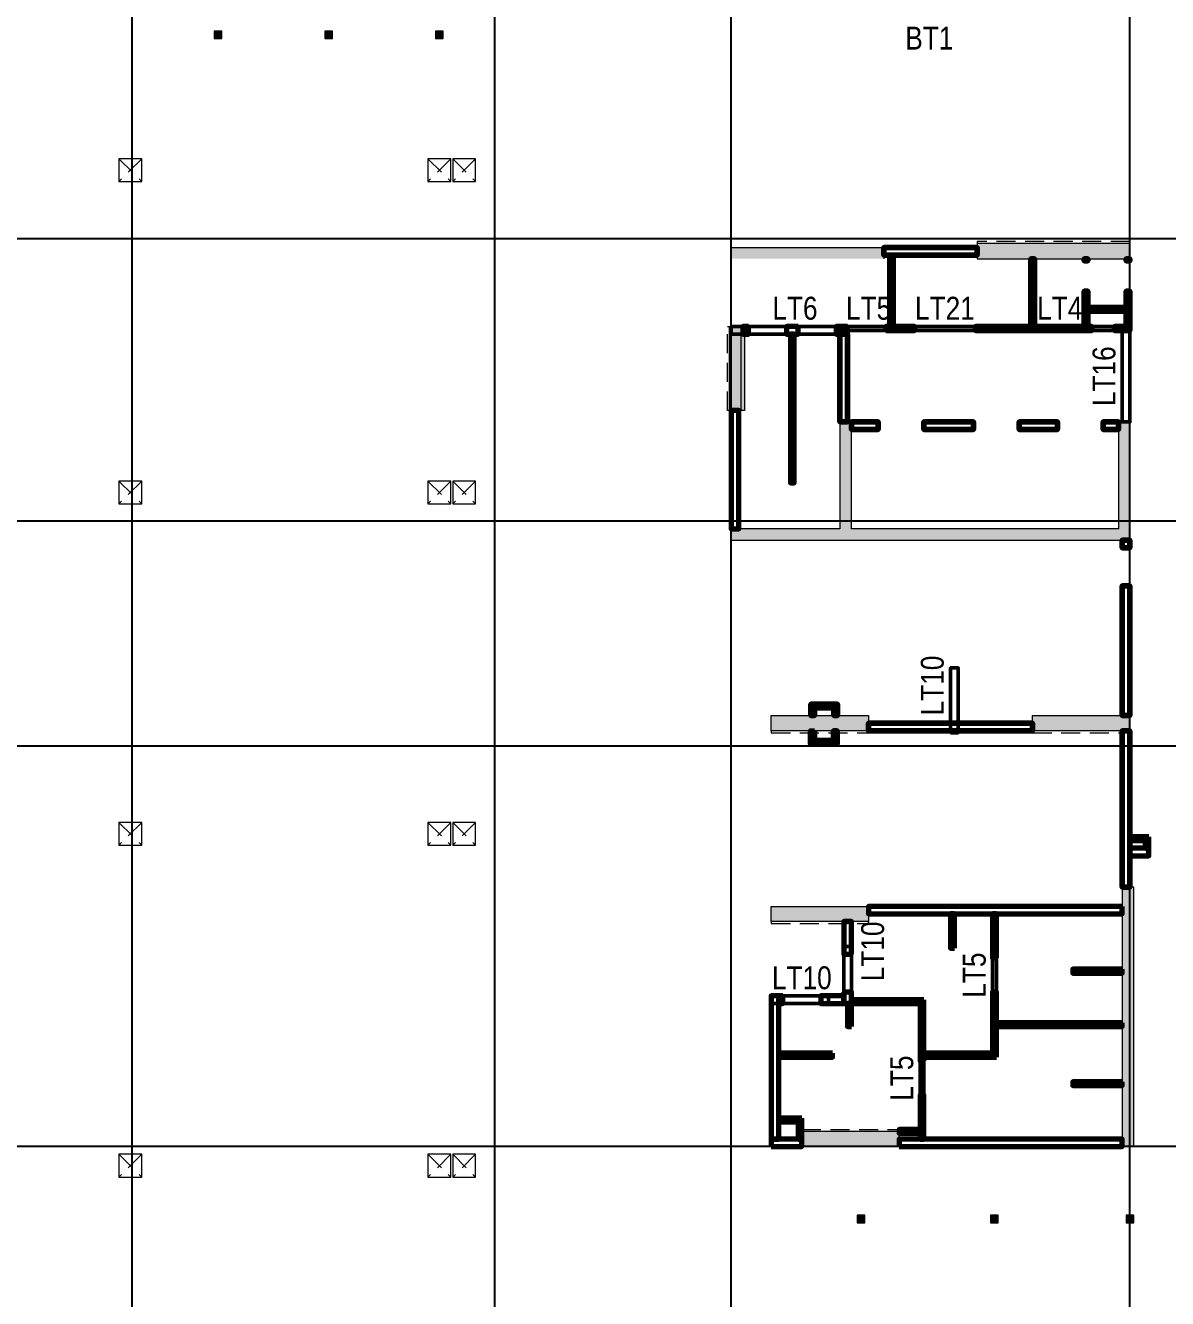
# Model space of a CAD drawing. Header units: millimetres. Extents: x -25197 to 555828, y -17247 to 174153.
# Drawn here: x 451686 to 481622, y 69868 to 103243 of the extents above; entities that cross this region are included whole.
import ezdxf
from ezdxf.enums import TextEntityAlignment as Align

# ---------------------------------------------------------------- set-up
doc = ezdxf.new("R2010")
doc.units = ezdxf.units.MM
doc.header["$LTSCALE"] = 250
for name, pattern in [('CHG_XX_Cot_Tang 1$0$CENTER', [20.2, 12.7, -2.5, 2.5, -2.5]), ('CHG_XX_Cot_Tang 1$0$CENTER2', [28.575, 19.05, -3.175, 3.175, -3.175]), ('CHG_XX_Cot_Tang 1$0$MB_Luoi truc$0$HTT Hidden 21', [3, 2, -1]), ('CHG_XX_Luoi truc$0$MB_Luoi truc$0$Center101', [13, 10, -1, 1, -1])]:
    doc.linetypes.add(name, pattern=pattern)
for name, color, linetype in [("CHG_XX_Cot_Tang 1$0$'S_Concrete_Center_1", 8, 'CHG_XX_Cot_Tang 1$0$CENTER2'), ("CHG_XX_Cot_Tang 1$0$'S_Steel_ Bold", 8, 'Continuous'), ('CHG_XX_Cot_Tang 1$0$mb_cot tang 1-3$0$Concrete Line', 6, 'Continuous'), ('CHG_XX_Luoi truc$0$Grid', 34, 'Continuous'), ('CHG_XX_Luoi truc$0$Grid Line', 8, 'CHG_XX_Luoi truc$0$MB_Luoi truc$0$Center101'), ('mb tang 1 TWB$0$Brick Wall', 4, 'Continuous'), ('mb tang 1 TWB$0$Wall Hatch', 134, 'Continuous'), ('TEXT', 21, 'Continuous')]:
    doc.layers.add(name, color=color, linetype=linetype)
for name, color, linetype, lineweight in [("CHG_XX_Cot_Tang 1$0$'S_Steel_Cont_2 Normal", 2, 'Continuous', 25), ("CHG_XX_Cot_Tang 1$0$'S_Steel_Cont_2 Normal_Plate", 150, 'Continuous', 15), ('CHG_XX_Cot_Tang 1$0$Cot thep', 51, 'Continuous', 15), ('CHG_XX_Cot_Tang 1$0$Net thay Tuong', 3, 'Continuous', 20), ('CHG_XX_Cot_Tang 1$0$NS-DuongBao', 3, 'Continuous', 18), ('CHG_XX_Cot_Tang 1$0$NS-Pier', 150, 'Continuous', 9), ('CHG_XX_Cot_Tang 1$0$NS-Pier @ 1 VP1', 150, 'Continuous', 9), ('CHG_XX_Cot_Tang 1$0$NS-Pier @ 1 VP2', 150, 'Continuous', 9), ('CHG_XX_Cot_Tang 1$0$NS-Pier @ 1 VP3', 150, 'Continuous', 9), ('CHG_XX_Cot_Tang 1$0$NS-Pier @ 1 VPModel', 150, 'Continuous', 9), ('CHG_XX_Cot_Tang 1$0$NS-Pier @ 100', 150, 'Continuous', 9), ('CHG_XX_Cot_Tang 1$0$NS-Pier @ 150', 150, 'Continuous', 9), ('CHG_XX_Cot_Tang 1$0$NS-Pier @ 200', 150, 'Continuous', 9), ('CHG_XX_Cot_Tang 1$0$NS-Pier @ 350', 150, 'Continuous', 9), ('CHG_XX_Cot_Tang 1$0$S_Concrete_Cont_2 Normal', 2, 'Continuous', 13), ('CTHEP', 2, 'Continuous', 50), ('mb tang 1 TWB$0$Net cat Tuong', 4, 'Continuous', 40), ('mb tang 1 TWB$0$Wall Line', 4, 'Continuous', 70), ('Net cat Tuong', 4, 'Continuous', 9)]:
    doc.layers.add(name, color=color, linetype=linetype, lineweight=lineweight)
doc.styles.add('CHG_XX_Luoi truc$0$MB_Luoi truc$0$Grid A-F$0$VNI-HelveCB', font='VHELVCB_0.TTF')
doc.styles.add('TTP-HelCon', font='VHELVCN_0.TTF')

# ---------------------------------------------------------------- blocks, each defined once
blk = doc.blocks.new('*U2169')
at = {"layer": 'CHG_XX_Luoi truc$0$Grid Line'}
blk.add_line((0, 0), (0, 608), dxfattribs=at)
at = {"layer": 'CHG_XX_Luoi truc$0$Grid', "lineweight": -2, "style": 'CHG_XX_Luoi truc$0$MB_Luoi truc$0$Grid A-F$0$VNI-HelveCB'}
for tag, p in [('GRIDSUB', (0, 617)), ('GRID', (0, -9))]:
    blk.add_attdef(tag, text='', height=5, dxfattribs=at).set_placement(p, align=Align.MIDDLE)
blk = doc.blocks.new('*U2174')
at = {"layer": 'CHG_XX_Luoi truc$0$Grid Line'}
blk.add_line((0, 0), (0, 608), dxfattribs=at)
at = {"layer": 'CHG_XX_Luoi truc$0$Grid', "lineweight": -2, "style": 'CHG_XX_Luoi truc$0$MB_Luoi truc$0$Grid A-F$0$VNI-HelveCB'}
for tag, p in [('GRIDSUB', (0, 617)), ('GRID', (0, -9))]:
    blk.add_attdef(tag, text='', height=5, dxfattribs=at).set_placement(p, align=Align.MIDDLE)
blk = doc.blocks.new('*U2171')
at = {"layer": 'CHG_XX_Luoi truc$0$Grid Line'}
blk.add_line((0, 0), (0, 438), dxfattribs=at)
at = {"layer": 'CHG_XX_Luoi truc$0$Grid', "lineweight": -2, "style": 'CHG_XX_Luoi truc$0$MB_Luoi truc$0$Grid A-F$0$VNI-HelveCB'}
for tag, p in [('GRIDSUB', (0, 447)), ('GRID', (0, -9))]:
    blk.add_attdef(tag, text='', height=5, dxfattribs=at).set_placement(p, align=Align.MIDDLE)
blk = doc.blocks.new('CHG_XX_Luoi truc')
at = {"layer": 'CHG_XX_Luoi truc$0$Grid', "xscale": 300, "yscale": 300, "zscale": 300}
for name, p in [('*U2174', (61150, -12747)), ('*U2169', (70650, -12747)), ('*U2169', (76850, -12747)), ('*U2169', (87300, -12747))]:
    blk.add_blockref(name, p, dxfattribs=at)
at = {"layer": 'CHG_XX_Luoi truc$0$Grid', "xscale": 300.0000000000013, "yscale": 300.0000000000013, "zscale": 300.0000000000013, "rotation": 90}
for p in [(110703, 97650), (110703, 90250), (110703, 84350), (110703, 73850)]:
    blk.add_blockref('*U2171', p, dxfattribs=at)
blk = doc.blocks.new('CHG_XX_Cot_Tang 1$0$HoBoi_C600x600')
at = {"layer": 'CHG_XX_Cot_Tang 1$0$NS-Pier', "linetype": 'CHG_XX_Cot_Tang 1$0$MB_Luoi truc$0$HTT Hidden 21'}
for p, q in [((300, 300), (-300, -300)), ((-300, 300), (300, -300))]:
    blk.add_line(p, q, dxfattribs=at)
at = {"layer": 'CHG_XX_Cot_Tang 1$0$NS-Pier'}
blk.add_lwpolyline([(300, -300), (300, 300), (-300, 300), (-300, -300)], close=True, dxfattribs=at)
blk = doc.blocks.new('*U2323')
at = {"layer": 'CHG_XX_Cot_Tang 1$0$NS-Pier @ 1 VP1'}
h = blk.add_hatch(color=256, dxfattribs=at)
h.dxf.hatch_style = 1
h.paths.add_polyline_path([(400, 0), (0, 0), (0, -2550), (400, -2550)])
at = {"layer": 'CHG_XX_Cot_Tang 1$0$NS-Pier @ 1 VP2'}
h = blk.add_hatch(color=256, dxfattribs=at)
h.dxf.hatch_style = 1
h.paths.add_polyline_path([(400, 0), (0, 0), (0, -2550), (400, -2550)])
at = {"layer": 'CHG_XX_Cot_Tang 1$0$NS-Pier @ 1 VP3'}
h = blk.add_hatch(color=256, dxfattribs=at)
h.dxf.hatch_style = 1
h.paths.add_polyline_path([(400, 0), (0, 0), (0, -2550), (400, -2550)])
at = {"layer": 'CHG_XX_Cot_Tang 1$0$NS-Pier @ 1 VPModel'}
h = blk.add_hatch(color=256, dxfattribs=at)
h.dxf.hatch_style = 1
h.paths.add_polyline_path([(400, 0), (0, 0), (0, -2550), (400, -2550)])
at = {"layer": 'CHG_XX_Cot_Tang 1$0$NS-Pier @ 100'}
h = blk.add_hatch(color=256, dxfattribs=at)
h.dxf.hatch_style = 1
h.paths.add_polyline_path([(400, 0), (0, 0), (0, -2550), (400, -2550)])
at = {"layer": 'CHG_XX_Cot_Tang 1$0$NS-Pier @ 150'}
h = blk.add_hatch(color=256, dxfattribs=at)
h.dxf.hatch_style = 1
h.paths.add_polyline_path([(400, 0), (0, 0), (0, -2550), (400, -2550)])
at = {"layer": 'CHG_XX_Cot_Tang 1$0$NS-Pier @ 200'}
h = blk.add_hatch(color=256, dxfattribs=at)
h.dxf.hatch_style = 1
h.paths.add_polyline_path([(400, 0), (0, 0), (0, -2550), (400, -2550)])
at = {"layer": 'CHG_XX_Cot_Tang 1$0$NS-Pier @ 350'}
h = blk.add_hatch(color=256, dxfattribs=at)
h.dxf.hatch_style = 1
h.paths.add_polyline_path([(400, 0), (0, 0), (0, -2550), (400, -2550)])
blk = doc.blocks.new('CHG_XX_Cot_Tang 1$0$Block A_C450x2250')
at = {"layer": 'CHG_XX_Cot_Tang 1$0$NS-Pier', "color": 9, "linetype": 'CHG_XX_Cot_Tang 1$0$MB_Luoi truc$0$HTT Hidden 21'}
blk.add_lwpolyline([(0, 0), (-50, 0), (-50, -2550), (0, -2550)], dxfattribs=at)
at = {"layer": 'CHG_XX_Cot_Tang 1$0$NS-Pier'}
blk.add_lwpolyline([(400, -2550), (0, -2550), (0, 0), (400, 0)], close=True, dxfattribs=at)
blk.add_blockref('*U2323', (0, 0), dxfattribs=at)
blk = doc.blocks.new('CHG_XX_Cot_Tang 1$0$Block B_Core wall')
at = {"layer": 'CHG_XX_Cot_Tang 1$0$NS-Pier'}
for points in [[(-7300, 300), (-7300, 3100), (-7600, 3100), (-7600, 300)], [(0, 300), (0, 3100), (-300, 3100), (-300, 300)], [(0, 0), (0, 300), (-10450, 300), (-10450, 0)]]:
    blk.add_hatch(color=256, dxfattribs=at).paths.add_polyline_path(points)
for p, q in [((-7300, 3100), (-7600, 3100)), ((-7600, 3100), (-7600, 300)), ((-7300, 300), (-7300, 3100)), ((-300, 3100), (-300, 300)), ((0, 3100), (-300, 3100)), ((0, 0), (0, 3100)), ((-7600, 300), (-10450, 300)), ((-10450, 300), (-10450, 0)), ((-10450, 0), (0, 0)), ((-300, 300), (-7300, 300))]:
    blk.add_line(p, q, dxfattribs=at)
blk = doc.blocks.new('*U2301')
at = {"layer": "CHG_XX_Cot_Tang 1$0$'S_Steel_ Bold", "linetype": 'CHG_XX_Cot_Tang 1$0$CENTER', "ltscale": 0.05}
for p, q in [((-13, 0), (13, 0)), ((0, 13), (0, -13))]:
    blk.add_line(p, q, dxfattribs=at)
at = {"layer": "CHG_XX_Cot_Tang 1$0$'S_Steel_ Bold", "color": 1}
blk.add_circle((0, 0), 7, dxfattribs=at)
blk = doc.blocks.new('CHG_XX_Cot_Tang 1$0$A$C42BB3C5E')
at = {"color": 8, "linetype": 'CHG_XX_Cot_Tang 1$0$MB_Luoi truc$0$HTT Hidden 21'}
blk.add_lwpolyline([(-75, -113), (125, -113), (125, 87), (-75, 87)], close=True, dxfattribs=at)
at = {"layer": "CHG_XX_Cot_Tang 1$0$'S_Concrete_Center_1"}
for p, q in [((25, 63), (25, -88)), ((125, -13), (-83, -13))]:
    blk.add_line(p, q, dxfattribs=at)
at = {"layer": "CHG_XX_Cot_Tang 1$0$'S_Steel_Cont_2 Normal"}
blk.add_lwpolyline([(-37, -15, 0.414214), (-43, -21), (-43, -50), (-50, -50), (-50, 25), (-43, 25), (-43, -4, 0.414214), (-37, -10), (87, -10, 0.414214), (93, -4), (93, 25), (100, 25), (100, -50), (93, -50), (93, -21, 0.414214), (87, -15)], format="xyb", close=True, dxfattribs=at)
at = {"layer": "CHG_XX_Cot_Tang 1$0$'S_Steel_Cont_2 Normal_Plate"}
blk.add_lwpolyline([(115, 45), (115, -70), (-65, -70), (-65, 45)], close=True, dxfattribs=at)
at = {"layer": "CHG_XX_Cot_Tang 1$0$'S_Steel_ Bold"}
for p in [(-10, 20), (60, 20)]:
    blk.add_blockref('*U2301', p, dxfattribs=at)
at = {"layer": "CHG_XX_Cot_Tang 1$0$'S_Steel_ Bold", "xscale": -1, "rotation": 180}
for p in [(-10, -45), (60, -45)]:
    blk.add_blockref('*U2301', p, dxfattribs=at)
blk = doc.blocks.new('CHG_XX_Cot_Tang 1$0$net pergola')
at = {"layer": 'CHG_XX_Cot_Tang 1$0$Net thay Tuong', "rotation": 270}
for p in [(45845, 20475), (49344, 20475), (52894, 20475)]:
    blk.add_blockref('CHG_XX_Cot_Tang 1$0$A$C42BB3C5E', p, dxfattribs=at)
blk = doc.blocks.new('CHG_XX_Cot_Tang 1$0$cot thong gio')
at = {"layer": 'CHG_XX_Cot_Tang 1$0$S_Concrete_Cont_2 Normal', "color": 3, "ltscale": 0.8}
blk.add_lwpolyline([(-100, -70), (100, -70), (100, 130), (-100, 130)], close=True, dxfattribs=at)
blk.add_solid([(-100, 130), (-100, -70), (100, 130), (100, -70)], dxfattribs=at)
blk = doc.blocks.new('*U2328')
at = {"layer": 'CHG_XX_Cot_Tang 1$0$NS-Pier @ 1 VP1', "true_color": 0xffffff}
h = blk.add_hatch(color=7, dxfattribs=at)
h.dxf.hatch_style = 1
h.paths.add_polyline_path([(77200, 95350), (76800, 95350), (76800, 93150), (77200, 93150)])
at = {"layer": 'CHG_XX_Cot_Tang 1$0$NS-Pier @ 1 VP2', "true_color": 0xffffff}
h = blk.add_hatch(color=7, dxfattribs=at)
h.dxf.hatch_style = 1
h.paths.add_polyline_path([(77200, 95350), (76800, 95350), (76800, 93150), (77200, 93150)])
at = {"layer": 'CHG_XX_Cot_Tang 1$0$NS-Pier @ 1 VP3', "true_color": 0xffffff}
h = blk.add_hatch(color=7, dxfattribs=at)
h.dxf.hatch_style = 1
h.paths.add_polyline_path([(77200, 95350), (76800, 95350), (76800, 93150), (77200, 93150)])
at = {"layer": 'CHG_XX_Cot_Tang 1$0$NS-Pier @ 1 VPModel', "true_color": 0xffffff}
h = blk.add_hatch(color=7, dxfattribs=at)
h.dxf.hatch_style = 1
h.paths.add_polyline_path([(77200, 95350), (76800, 95350), (76800, 93150), (77200, 93150)])
at = {"layer": 'CHG_XX_Cot_Tang 1$0$NS-Pier @ 150', "true_color": 0xffffff}
h = blk.add_hatch(color=7, dxfattribs=at)
h.dxf.hatch_style = 1
h.paths.add_polyline_path([(77200, 95350), (76800, 95350), (76800, 93150), (77200, 93150)])
blk = doc.blocks.new('CHG_XX_Cot_Tang 1')
at = {"layer": 'CHG_XX_Cot_Tang 1$0$NS-Pier', "true_color": 0x139b48}
h = blk.add_hatch(color=114, dxfattribs=at)
h.dxf.hatch_style = 1
h.paths.add_polyline_path([(80850, 97125), (80850, 97425), (76850, 97425), (76850, 97125)])
h.paths.add_polyline_path([(83300, 97525), (83300, 97125), (87300, 97125), (87300, 97525)])
at = {"layer": 'CHG_XX_Cot_Tang 1$0$NS-Pier', "true_color": 0xf26722}
h = blk.add_hatch(color=30, dxfattribs=at)
h.dxf.hatch_style = 1
h.paths.add_polyline_path([(87400, 80650), (87100, 80650), (87100, 73850), (87400, 73850)])
at = {"layer": 'CHG_XX_Cot_Tang 1$0$NS-DuongBao'}
blk.add_lwpolyline([(76800, 95350), (77200, 95350), (77200, 93150), (76800, 93150)], close=True, dxfattribs=at)
at = {"layer": 'CHG_XX_Cot_Tang 1$0$NS-Pier'}
for p, q in [((76850, 97125), (76850, 97525)), ((76850, 97425), (80850, 97425)), ((80850, 97425), (80850, 97125))]:
    blk.add_line(p, q, dxfattribs=at)
at = {"layer": 'CHG_XX_Cot_Tang 1$0$NS-Pier', "color": 9, "linetype": 'CHG_XX_Cot_Tang 1$0$MB_Luoi truc$0$HTT Hidden 21'}
for points in [[(87300, 97525), (87300, 97575), (83300, 97575), (83300, 97525)], [(76800, 93150), (76750, 93150), (76750, 95350), (76800, 95350)]]:
    blk.add_lwpolyline(points, dxfattribs=at)
at = {"layer": 'CHG_XX_Cot_Tang 1$0$NS-Pier'}
for points in [[(87300, 97525), (83300, 97525), (83300, 97125), (87300, 97125)], [(77100, 93150), (76800, 93150), (76800, 95350), (77100, 95350)], [(87400, 80650), (87100, 80650), (87100, 73850), (87400, 73850)]]:
    blk.add_lwpolyline(points, close=True, dxfattribs=at)
at = {"layer": 'CHG_XX_Cot_Tang 1$0$Cot thep'}
blk.add_blockref('CHG_XX_Cot_Tang 1$0$net pergola', (34418.2, 51500), dxfattribs=at)
at = {"layer": 'CHG_XX_Cot_Tang 1$0$mb_cot tang 1-3$0$Concrete Line'}
for name, p in [('CHG_XX_Cot_Tang 1$0$HoBoi_C600x600', (61100, 99450)), ('CHG_XX_Cot_Tang 1$0$HoBoi_C600x600', (69200, 99450)), ('CHG_XX_Cot_Tang 1$0$HoBoi_C600x600', (69850, 99450)), ('CHG_XX_Cot_Tang 1$0$Block B_Core wall', (87300, 89750)), ('CHG_XX_Cot_Tang 1$0$HoBoi_C600x600', (61100, 91000)), ('CHG_XX_Cot_Tang 1$0$HoBoi_C600x600', (69200, 91000)), ('CHG_XX_Cot_Tang 1$0$HoBoi_C600x600', (69850, 91000)), ('CHG_XX_Cot_Tang 1$0$HoBoi_C600x600', (61100, 82050)), ('CHG_XX_Cot_Tang 1$0$HoBoi_C600x600', (69200, 82050)), ('CHG_XX_Cot_Tang 1$0$HoBoi_C600x600', (69850, 82050)), ('CHG_XX_Cot_Tang 1$0$HoBoi_C600x600', (61100, 73350)), ('CHG_XX_Cot_Tang 1$0$HoBoi_C600x600', (69200, 73350)), ('CHG_XX_Cot_Tang 1$0$HoBoi_C600x600', (69850, 73350))]:
    blk.add_blockref(name, p, dxfattribs=at)
at = {"layer": 'CHG_XX_Cot_Tang 1$0$NS-Pier'}
for name in ['CHG_XX_Luoi truc', '*U2328']:
    blk.add_blockref(name, (0, 0), dxfattribs=at)
at = {"layer": 'CHG_XX_Cot_Tang 1$0$NS-Pier', "rotation": 90.00000000000001}
for p in [(77900, 84750), (84750, 84750), (77900, 79750)]:
    blk.add_blockref('CHG_XX_Cot_Tang 1$0$Block A_C450x2250', p, dxfattribs=at)
at = {"layer": 'CHG_XX_Cot_Tang 1$0$NS-Pier', "xscale": -1, "rotation": 90}
blk.add_blockref('CHG_XX_Cot_Tang 1$0$Block A_C450x2250', (78700, 74250), dxfattribs=at)
at = {"layer": 'CHG_XX_Cot_Tang 1$0$S_Concrete_Cont_2 Normal'}
for p in [(63399.9, 102967.1), (66299.9, 102967.1), (69199.9, 102967.1)]:
    blk.add_blockref('CHG_XX_Cot_Tang 1$0$cot thong gio', p, dxfattribs=at)
blk = doc.blocks.new('*U1976')
at = {"layer": 'mb tang 1 TWB$0$Wall Line'}
blk.add_lwpolyline([(-5850, 0), (0, 0), (0, 200), (-5850, 200)], close=True, dxfattribs=at)
blk = doc.blocks.new('*U1786')
at = {"layer": 'mb tang 1 TWB$0$Wall Line'}
blk.add_lwpolyline([(3300, 0), (0, 0), (0, -100), (3300, -100)], close=True, dxfattribs=at)
blk = doc.blocks.new('*U1776')
at = {"layer": 'mb tang 1 TWB$0$Wall Line'}
blk.add_lwpolyline([(6650, 0), (0, 0), (0, -200), (6650, -200)], close=True, dxfattribs=at)
blk = doc.blocks.new('*U1781')
at = {"layer": 'mb tang 1 TWB$0$Wall Line'}
blk.add_lwpolyline([(0, -3750), (0, 0), (-200, 0), (-200, -3750)], close=True, dxfattribs=at)
blk = doc.blocks.new('*U1790')
at = {"layer": 'mb tang 1 TWB$0$Wall Line'}
blk.add_lwpolyline([(1775, 0), (0, 0), (0, -100), (1775, -100)], close=True, dxfattribs=at)
blk = doc.blocks.new('*U1752')
at = {"layer": 'mb tang 1 TWB$0$Wall Line'}
blk.add_lwpolyline([(1875, 0), (0, 0), (0, -100), (1875, -100)], close=True, dxfattribs=at)
blk = doc.blocks.new('*U1761')
at = {"layer": 'mb tang 1 TWB$0$Wall Line'}
blk.add_lwpolyline([(0, 1000), (0, 0), (200, 0), (200, 1000)], close=True, dxfattribs=at)
blk = doc.blocks.new('*U1760')
at = {"layer": 'mb tang 1 TWB$0$Wall Line'}
blk.add_lwpolyline([(0, 1300), (0, 0), (200, 0), (200, 1300)], close=True, dxfattribs=at)
blk = doc.blocks.new('*U1968')
at = {"layer": 'mb tang 1 TWB$0$Wall Line'}
blk.add_lwpolyline([(-3100, 0), (0, 0), (0, 200), (-3100, 200)], close=True, dxfattribs=at)
blk = doc.blocks.new('*U1969')
at = {"layer": 'mb tang 1 TWB$0$Wall Line'}
blk.add_lwpolyline([(0, -2450), (0, 0), (-200, 0), (-200, -2450)], close=True, dxfattribs=at)
blk = doc.blocks.new('*U1955')
at = {"layer": 'mb tang 1 TWB$0$Wall Line'}
blk.add_lwpolyline([(0, 150), (0, 0), (200, 0), (200, 150)], close=True, dxfattribs=at)
blk = doc.blocks.new('*U1744')
at = {"layer": 'mb tang 1 TWB$0$Wall Line'}
blk.add_lwpolyline([(0, 300), (0, 0), (200, 0), (200, 300)], close=True, dxfattribs=at)
blk = doc.blocks.new('*U1750')
at = {"layer": 'mb tang 1 TWB$0$Wall Line'}
blk.add_lwpolyline([(-2300, 0), (0, 0), (0, 200), (-2300, 200)], close=True, dxfattribs=at)
blk = doc.blocks.new('*U1751')
at = {"layer": 'mb tang 1 TWB$0$Wall Line'}
blk.add_lwpolyline([(0, 700), (0, 0), (200, 0), (200, 700)], close=True, dxfattribs=at)
blk = doc.blocks.new('*U1749')
at = {"layer": 'mb tang 1 TWB$0$Wall Line'}
blk.add_lwpolyline([(0, 400), (0, 0), (200, 0), (200, 400)], close=True, dxfattribs=at)
blk = doc.blocks.new('*U1956')
at = {"layer": 'mb tang 1 TWB$0$Wall Line'}
blk.add_lwpolyline([(-3050, 0), (0, 0), (0, 100), (-3050, 100)], close=True, dxfattribs=at)
blk = doc.blocks.new('*U1957')
at = {"layer": 'mb tang 1 TWB$0$Wall Line'}
blk.add_lwpolyline([(-400, 0), (0, 0), (0, 100), (-400, 100)], close=True, dxfattribs=at)
blk = doc.blocks.new('*U1784')
at = {"layer": 'mb tang 1 TWB$0$Wall Line'}
blk.add_lwpolyline([(100, 0), (0, 0), (0, -200), (100, -200)], close=True, dxfattribs=at)
blk = doc.blocks.new('*U1785')
at = {"layer": 'mb tang 1 TWB$0$Wall Line'}
blk.add_lwpolyline([(1900, 0), (0, 0), (0, -100), (1900, -100)], close=True, dxfattribs=at)
blk = doc.blocks.new('*U1788')
at = {"layer": 'mb tang 1 TWB$0$Wall Line'}
blk.add_lwpolyline([(1300, 0), (0, 0), (0, -100), (1300, -100)], close=True, dxfattribs=at)
blk = doc.blocks.new('*U1787')
at = {"layer": 'mb tang 1 TWB$0$Wall Line'}
blk.add_lwpolyline([(1800, 0), (0, 0), (0, -100), (1800, -100)], close=True, dxfattribs=at)
blk = doc.blocks.new('*U1780')
at = {"layer": 'mb tang 1 TWB$0$Wall Line'}
blk.add_lwpolyline([(1400, 0), (0, 0), (0, -100), (1400, -100)], close=True, dxfattribs=at)
blk = doc.blocks.new('*U1953')
at = {"layer": 'mb tang 1 TWB$0$Wall Line'}
blk.add_lwpolyline([(0, -850), (0, 0), (-200, 0), (-200, -850)], close=True, dxfattribs=at)
blk = doc.blocks.new('*U1782')
at = {"layer": 'mb tang 1 TWB$0$Wall Line'}
blk.add_lwpolyline([(0, -900), (0, 0), (-100, 0), (-100, -900)], close=True, dxfattribs=at)
blk = doc.blocks.new('*U1779')
at = {"layer": 'mb tang 1 TWB$0$Wall Line'}
blk.add_lwpolyline([(0, -1150), (0, 0), (-100, 0), (-100, -1150)], close=True, dxfattribs=at)
blk = doc.blocks.new('*U1783')
at = {"layer": 'mb tang 1 TWB$0$Wall Line'}
blk.add_lwpolyline([(0, -1700), (0, 0), (-100, 0), (-100, -1700)], close=True, dxfattribs=at)
blk = doc.blocks.new('*U1777')
at = {"layer": 'mb tang 1 TWB$0$Wall Line'}
blk.add_lwpolyline([(0, -1500), (0, 0), (-100, 0), (-100, -1500)], close=True, dxfattribs=at)
blk = doc.blocks.new('*U1778')
at = {"layer": 'mb tang 1 TWB$0$Wall Line'}
blk.add_lwpolyline([(0, -600), (0, 0), (-100, 0), (-100, -600)], close=True, dxfattribs=at)
blk = doc.blocks.new('*U2052')
at = {"layer": 'mb tang 1 TWB$0$Wall Line'}
blk.add_lwpolyline([(1, -4100), (0, 0), (-200, 0), (-199, -4100)], close=True, dxfattribs=at)
blk = doc.blocks.new('*U1746')
at = {"layer": 'mb tang 1 TWB$0$Wall Line'}
blk.add_lwpolyline([(600, 0), (0, 0), (0, -200), (600, -200)], close=True, dxfattribs=at)
blk = doc.blocks.new('*U2055')
at = {"layer": 'mb tang 1 TWB$0$Wall Line'}
blk.add_lwpolyline([(-750, 0), (0, 0), (0, 100), (-750, 100)], close=True, dxfattribs=at)
blk = doc.blocks.new('*U1773')
at = {"layer": 'mb tang 1 TWB$0$Wall Line'}
blk.add_lwpolyline([(600, 0), (0, 0), (0, -100), (600, -100)], close=True, dxfattribs=at)
blk = doc.blocks.new('*U1774')
at = {"layer": 'mb tang 1 TWB$0$Wall Line'}
blk.add_lwpolyline([(0, 450), (0, 0), (100, 0), (100, 450)], close=True, dxfattribs=at)
blk = doc.blocks.new('*U1759')
at = {"layer": 'mb tang 1 TWB$0$Wall Line'}
blk.add_lwpolyline([(500, 0), (0, 0), (0, -100), (500, -100)], close=True, dxfattribs=at)
blk = doc.blocks.new('*U1775')
at = {"layer": 'mb tang 1 TWB$0$Wall Line'}
blk.add_lwpolyline([(0, 200), (0, 0), (100, 0), (100, 200)], close=True, dxfattribs=at)
blk = doc.blocks.new('*U1769')
at = {"layer": 'mb tang 1 TWB$0$Wall Line'}
blk.add_lwpolyline([(500, 0), (0, 0), (0, -200), (500, -200)], close=True, dxfattribs=at)
blk = doc.blocks.new('*U2051')
at = {"layer": 'mb tang 1 TWB$0$Wall Line'}
blk.add_lwpolyline([(0, 350), (0, 0), (100, 0), (100, 350)], close=True, dxfattribs=at)
blk = doc.blocks.new('*U1754')
at = {"layer": 'mb tang 1 TWB$0$Wall Line'}
blk.add_lwpolyline([(0, 300), (0, 0), (100, 0), (100, 300)], close=True, dxfattribs=at)
blk = doc.blocks.new('*U1747')
at = {"layer": 'mb tang 1 TWB$0$Wall Line'}
blk.add_lwpolyline([(4300, 0), (0, 0), (0, -200), (4300, -200)], close=True, dxfattribs=at)
blk = doc.blocks.new('*U1755')
at = {"layer": 'mb tang 1 TWB$0$Wall Line'}
blk.add_lwpolyline([(550, 0), (0, 0), (0, -100), (550, -100)], close=True, dxfattribs=at)
blk = doc.blocks.new('*U1789')
at = {"layer": 'mb tang 1 TWB$0$Wall Line'}
blk.add_lwpolyline([(1000, 0), (0, 0), (0, -100), (1000, -100)], close=True, dxfattribs=at)
blk = doc.blocks.new('*U2069')
at = {"layer": 'mb tang 1 TWB$0$Wall Line'}
blk.add_lwpolyline([(-800, 0), (0, 0), (0, 200), (-800, 200)], close=True, dxfattribs=at)
blk = doc.blocks.new('*U2065')
at = {"layer": 'mb tang 1 TWB$0$Wall Line'}
blk.add_lwpolyline([(925, 0), (0, 0), (0, -100), (925, -100)], close=True, dxfattribs=at)
blk = doc.blocks.new('*U2066')
at = {"layer": 'mb tang 1 TWB$0$Wall Line'}
blk.add_lwpolyline([(50, 0), (0, 0), (0, -100), (50, -100)], close=True, dxfattribs=at)
blk = doc.blocks.new('*U2053')
at = {"layer": 'mb tang 1 TWB$0$Wall Line'}
blk.add_lwpolyline([(-1, 3400), (0, 0), (200, 0), (199, 3400)], close=True, dxfattribs=at)
blk = doc.blocks.new('*U2054')
at = {"layer": 'mb tang 1 TWB$0$Wall Line'}
blk.add_lwpolyline([(0, 200), (0, 0), (200, 0), (200, 200)], close=True, dxfattribs=at)
blk = doc.blocks.new('*U1975')
at = {"layer": 'mb tang 1 TWB$0$Wall Line'}
blk.add_lwpolyline([(-550, 0), (0, 0), (0, 100), (-550, 100)], close=True, dxfattribs=at)

msp = doc.modelspace()

# ---------------------------------------------------------------- hatches: boundary and pattern name
at = {"layer": 'mb tang 1 TWB$0$Wall Hatch'}
h = msp.add_hatch(dxfattribs=at)
h.set_pattern_fill('LINE10', color=256, scale=100, angle=-45, style=0, pattern_type=2)
h.set_pattern_definition([(315, (469871.06, 89865), (70.7107, 70.7107), [])])
h.paths.add_polyline_path([(471736.05606, 95150), (471736.05606, 91250), (471836.05606, 91250), (471836.05606, 95150)])
h = msp.add_hatch(dxfattribs=at)
h.set_pattern_fill('LINE10', color=256, scale=100, angle=-45, style=0, pattern_type=2)
h.set_pattern_definition([(225, (473701.06, 89865), (-70.7107, 70.7107), [])])
h.paths.add_polyline_path([(471836.05606, 95150), (471836.05606, 91250), (471736.05606, 91250), (471736.05606, 95150)])

# ---------------------------------------------------------------- linework, layer by layer
at = {"layer": 'CTHEP'}
for points in [[(470186.05606, 95150), (473236.05606, 95150), (473236.05606, 95350), (470186.05606, 95350)], [(473036.05606, 95350), (474536.05606, 95349.99765), (474536.05606, 95250.00234), (473036.05606, 95250.00469)], [(474736.05606, 95350.00469), (476836.05606, 95350.00469), (476836.05606, 95250.00467), (474736.05606, 95250.00467)], [(477986.05606, 95350.00115), (480486.05606, 95350.00467), (480486.05606, 95250.00237), (477986.05606, 95249.99885)], [(480436.05606, 95350), (480636.05606, 95350), (480636.05606, 92850), (480436.05606, 92850)], [(475936.05606, 84700), (476136.85986, 84700), (476136.85986, 86400), (475936.05606, 86400)], [(473136.05606, 79100), (473336.05606, 79100), (473336.05606, 77600), (473136.05606, 77600)], [(477036.05597, 79050.00058), (477136.05617, 79050.00058), (477136.05617, 77650.00038), (477036.05597, 77650.00038)], [(471236.05606, 77800), (472736.05606, 77800), (472736.05606, 77600), (471236.05606, 77600)], [(475136.05597, 74950.00038), (475236.05606, 74950.00038), (475236.05606, 76350.00038), (475136.05597, 76350.00038)]]:
    msp.add_lwpolyline(points, close=True, dxfattribs=at)
at = {"layer": 'mb tang 1 TWB$0$Wall Line'}
msp.add_lwpolyline([(471736.05606, 95150), (471736.05606, 91250), (471836.05606, 91250), (471836.05606, 95150)], close=True, dxfattribs=at)

# ---------------------------------------------------------------- block references
at = {"layer": 'mb tang 1 TWB$0$Brick Wall', "xscale": -1}
for name, p, rotation in [('*U2054', (480636.05605, 89550.03573), 0.01023630767157613), ('*U2053', (480636.05606, 85150), 0.01023630767157613), ('*U1759', (472371.05606, 85350), 180), ('*U1747', (473786.05606, 84750), 180), ('*U1759', (472366.05606, 84400), 180), ('*U2052', (480436.05606, 84750), 0.01023630767157613)]:
    msp.add_blockref(name, p, dxfattribs=dict(at, rotation=rotation))
at = {"layer": 'mb tang 1 TWB$0$Brick Wall', "rotation": 359.9897636923284}
for name, p in [('*U2054', (480436.05606, 89550.03573)), ('*U2053', (480436.05606, 85150)), ('*U2052', (480636.05606, 84750))]:
    msp.add_blockref(name, p, dxfattribs=at)
at = {"layer": 'mb tang 1 TWB$0$Brick Wall'}
for name, p in [('*U1754', (472271.05606, 85150)), ('*U1759', (472371.05606, 85450)), ('*U1754', (472871.05606, 85150)), ('*U1747', (473786.05606, 84950)), ('*U1754', (472266.05606, 84400)), ('*U1759', (472366.05606, 84500)), ('*U2051', (472866.05606, 84400)), ('*U1759', (480636.05606, 81975)), ('*U1775', (481036.05606, 81675)), ('*U1769', (480636.05606, 81675)), ('*U1776', (473786.05606, 80150)), ('*U1782', (476036.05617, 79950.00058)), ('*U1779', (477136.05617, 79950.00058)), ('*U1953', (473336.05606, 79750)), ('*U1788', (479136.05617, 78500)), ('*U1781', (471436.05606, 77800)), ('*U1784', (471436.05606, 77800)), ('*U1746', (472536.05606, 77800)), ('*U1744', (473136.05606, 77600)), ('*U1783', (477136.05617, 77900.00058)), ('*U1778', (473336.05606, 77600)), ('*U1785', (473336.05606, 77700)), ('*U1777', (475236.05606, 77600)), ('*U1786', (477136.05617, 77100)), ('*U1780', (471436.05617, 76300.00023)), ('*U1787', (475236.05617, 76300.00058)), ('*U1788', (479136.05617, 75550)), ('*U1779', (475236.05617, 75200.00058)), ('*U1773', (471436.05606, 74600)), ('*U1774', (471936.05606, 74050)), ('*U1755', (474586.05606, 74300)), ('*U2069', (472036.05606, 73850)), ('*U1976', (480436.05606, 73850))]:
    msp.add_blockref(name, p, dxfattribs=at)
at = {"layer": 'mb tang 1 TWB$0$Brick Wall', "xscale": -1}
for name, p in [('*U1754', (472371.05606, 85150)), ('*U1754', (472971.05606, 85150)), ('*U2051', (472366.05606, 84400)), ('*U2051', (472966.05606, 84400))]:
    msp.add_blockref(name, p, dxfattribs=at)
at = {"layer": 'mb tang 1 TWB$0$Net cat Tuong', "rotation": 270}
for name, p in [('*U1969', (476636.05606, 97225)), ('*U1752', (474436.05606, 97225)), ('*U1790', (478136.05606, 97125)), ('*U2066', (479536.05606, 97125.00003)), ('*U2066', (480636.05606, 97125.00003)), ('*U2065', (479536.05606, 96275.00004)), ('*U2065', (480636.05606, 96275.00003)), ('*U1955', (470486.05606, 95350)), ('*U1744', (471636.05606, 95350)), ('*U1744', (472936.05606, 95350)), ('*U1750', (473036.05606, 92850)), ('*U1968', (470186.05606, 90050)), ('*U1751', (473336.05606, 92850)), ('*U1760', (475236.05606, 92850)), ('*U1761', (477736.05606, 92850)), ('*U1749', (479936.05606, 92850))]:
    msp.add_blockref(name, p, dxfattribs=at)
at = {"layer": 'mb tang 1 TWB$0$Net cat Tuong', "xscale": -1}
for name, p, rotation in [('*U1969', (476636.05606, 97425), 270), ('*U1790', (478036.05606, 97125), 90), ('*U2066', (479436.05606, 97125.00003), 90), ('*U2066', (480536.05606, 97125.00003), 90), ('*U2065', (479436.05606, 96275.00004), 90), ('*U2065', (480536.05606, 96275.00003), 90), ('*U1789', (479536.05606, 95750), 180), ('*U1750', (473236.05606, 92850), 90), ('*U1975', (474986.05606, 95350.00001), 180), ('*U1956', (479636.05606, 95350.00001), 180), ('*U1957', (480636.05606, 95350), 180), ('*U1751', (473336.05606, 92650), 270), ('*U1760', (475236.05606, 92650), 270), ('*U1761', (477736.05606, 92650), 270), ('*U1749', (479936.05606, 92650), 270)]:
    msp.add_blockref(name, p, dxfattribs=dict(at, rotation=rotation))
at = {"layer": 'mb tang 1 TWB$0$Net cat Tuong'}
for name, p in [('*U1789', (479536.05606, 95850)), ('*U2055', (474986.05606, 95250.00001)), ('*U1956', (479636.05606, 95250)), ('*U1957', (480636.05606, 95250))]:
    msp.add_blockref(name, p, dxfattribs=at)
at = {"layer": 'Net cat Tuong'}
for name in ['CHG_XX_Luoi truc', 'CHG_XX_Cot_Tang 1', 'CHG_XX_Cot_Tang 1']:
    msp.add_blockref(name, (393336.05606, 0), dxfattribs=at)

# ---------------------------------------------------------------- texts
at = {"layer": 'TEXT', "style": 'TTP-HelCon'}
for s, p in [('BT1', (475377.85572, 102430.7608)), ('LT6', (471856.17111, 95350)), ('LT5', (473786.05606, 95349.99882)), ('LT21', (475786.05606, 95350.00469)), ('LT4', (478796.91753, 95350.00469)), ('LT10', (472036.05605, 77796.7498))]:
    msp.add_text(s, height=600, dxfattribs=at).set_placement(p, align=Align.BOTTOM_CENTER)
for s, p in [('LT16', (480436.05605, 94048.37489)), ('LT10', (475936.05605, 85939.21727)), ('LT10', (474371.68051, 78968.44443)), ('LT5', (477036.05597, 78346.75018)), ('LT5', (475136.05597, 75646.75018))]:
    msp.add_text(s, height=600, rotation=90, dxfattribs=at).set_placement(p, align=Align.BOTTOM_CENTER)

doc.saveas('drawing.dxf')
